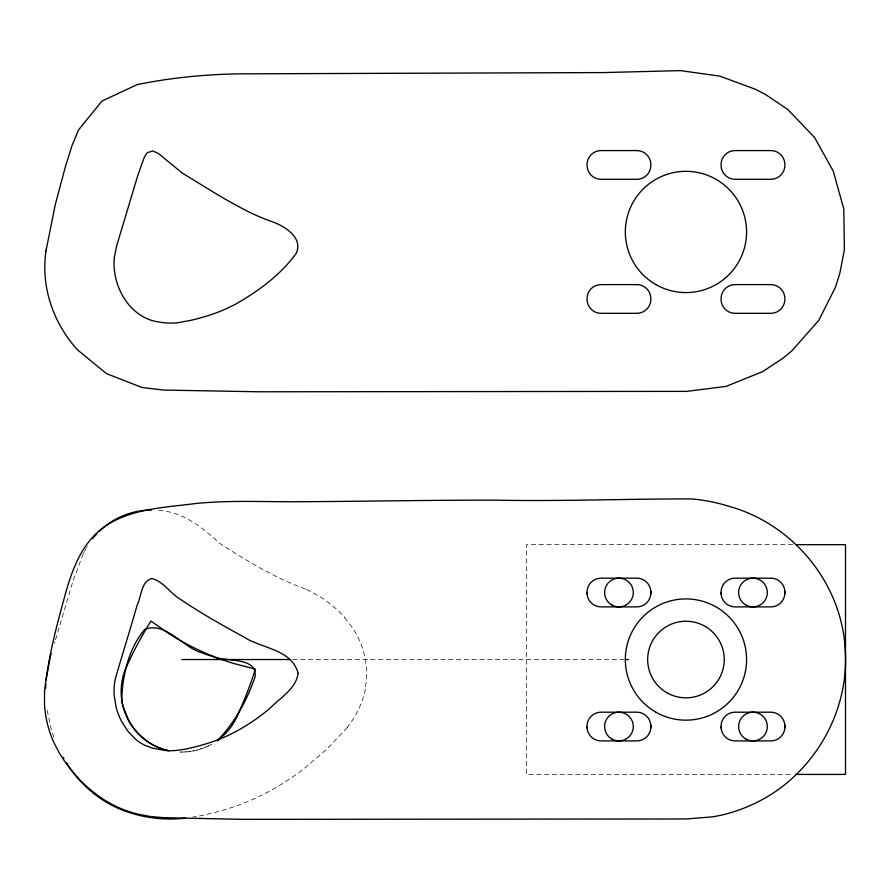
<?xml version="1.0" encoding="UTF-8"?>
<svg xmlns="http://www.w3.org/2000/svg" width="890" height="890" viewBox="0 0 890 890"><rect width="100%" height="100%" fill="white"/><g stroke="black" fill="none" stroke-linecap="round" stroke-linejoin="round"><path stroke-width="0.67" stroke-dasharray="4.45 3.34" d="M55.525 639.743L73.058 580.792L83.159 554.025M54.435 643.248L54.791 642.091M83.471 553.369L84.194 551.945M84.561 551.233L85.473 549.542M85.663 549.208L86.03 548.552M86.697 547.406L87.298 546.427M347.322 727.497L327.142 748.868L304.291 768.459A275.043 275.043 0 0 1 286.135 781.253C267.367 793.535 246.83 803.103 225.326 809.5A284.533 284.533 0 0 1 196.412 816.642M208.527 745.909L198.882 749.536A65.893 65.893 0 0 1 186.032 751.872L180.848 752.072A58.128 58.128 0 0 1 178.278 752.006M792.779 544.658L526.402 544.658L526.402 774.411L792.779 774.411M292.766 659.535L625.737 659.535M158.698 510.393C182.928 511.817 202.186 527.358 219.296 542.956A89.445 89.445 0 0 0 220.854 544.135C248.054 561.601 275.945 578.533 306.494 589.469M344.686 617.66L352.863 628.34A84.583 84.583 0 0 1 360.205 642.102L361.562 645.584A81.713 81.713 0 0 1 365.935 683.887A82.659 82.659 0 0 1 365.1 689.105M53.934 737.287L52.009 731.702M51.431 729.822L46.781 708.496M211.876 744.073A60.631 60.631 0 0 1 179.713 752.039M196.367 816.43A133.344 133.344 0 0 1 192.718 817.109M306.427 589.614A113.308 113.308 0 0 1 344.819 617.549M365.378 689.16A92.393 92.393 0 0 1 347.233 727.419"/><path stroke-width="1.33" d="M45.646 688.215L45.802 684.121M46.08 680.049L50.229 656.887M50.519 655.874L51.186 653.594M92.705 538.695L93.294 537.961M94.207 536.87L97.043 533.666M99.046 531.63C112.83 517.924 132.121 509.959 151.567 510.059M795.56 544.658L845.5 544.658L845.5 774.411L795.56 774.411M181.783 659.535L289.995 659.535M625.737 659.535L628.518 659.535M143.49 738.455L137.85 733.048A66.717 66.717 0 0 1 128.627 720.31L122.965 706.248A46.736 46.736 0 0 1 121.763 699.162C122.52 674.909 128.85 648.042 144.825 629.352C166.063 621.265 182.528 647.564 201.897 652.759A82.214 82.214 0 0 0 211.965 656.208C223.201 662.327 257.833 655.885 255.074 676.789C247.186 700.163 234.393 723.359 217.082 740.803A60.631 60.631 0 0 0 236.862 716.784A390.532 390.532 0 0 0 255.374 669.091L234.103 663.595A260.514 260.514 0 0 1 168.866 633.602L150.933 621.064A390.532 390.532 0 0 0 126.769 666.143M69.32 767.013C83.56 788.262 104.864 804.749 129.273 812.57A133.344 133.344 0 0 0 185.365 818.155M68.23 765.389L66.505 762.719M63.312 757.423L63.935 758.491M168.21 750.693A58.128 58.128 0 0 1 143.446 738.511M169.144 750.748A60.631 60.631 0 0 1 126.703 666.109M721.056 592.84A14.04 14.04 0 0 0 735.096 606.891L770.829 606.891A14.04 14.04 0 0 0 784.869 592.84M721.089 593.897A22.573 22.573 0 0 1 721.089 591.16A14.04 14.04 0 0 1 735.096 578.166L770.829 578.166A14.04 14.04 0 0 1 784.869 592.206M784.835 591.16A22.573 22.573 0 0 1 784.835 593.897M587.033 592.84A14.04 14.04 0 0 0 601.073 606.891L636.806 606.891A14.04 14.04 0 0 0 650.846 592.84M587.066 593.897A22.573 22.573 0 0 1 587.066 591.16A14.04 14.04 0 0 1 601.073 578.166L636.806 578.166A14.04 14.04 0 0 1 650.846 592.206M650.812 591.16A22.573 22.573 0 0 1 650.812 593.897M721.056 726.863A14.04 14.04 0 0 0 735.096 740.903L770.829 740.903A14.04 14.04 0 0 0 784.869 726.863M721.089 727.92A22.573 22.573 0 0 1 721.089 725.183A14.04 14.04 0 0 1 735.096 712.189L770.829 712.189A14.04 14.04 0 0 1 784.869 726.229M784.835 725.183A22.573 22.573 0 0 1 784.835 727.92M587.033 726.863A14.04 14.04 0 0 0 601.073 740.903L636.806 740.903A14.04 14.04 0 0 0 650.846 726.863M587.066 727.92A22.573 22.573 0 0 1 587.066 725.183A14.04 14.04 0 0 1 601.073 712.189L636.806 712.189A14.04 14.04 0 0 1 650.846 726.229M650.812 725.183A22.573 22.573 0 0 1 650.812 727.92M44.544 691.319L44.5 703.957A106.311 106.311 0 0 0 52.799 740.002C63.446 764.143 81.468 784.824 103.429 799.342A114.855 114.855 0 0 0 137.861 814.116L150.399 816.508L163.46 817.654L242.67 819.356L686.613 818.967L712.534 816.842A151.645 151.645 0 0 0 749.057 805.995C809.778 780.352 849.972 715.104 845.177 649.322C841.74 583.273 793.246 524.421 729.845 506.577A179.98 179.98 0 0 0 692.131 498.934C626.805 498.767 561.368 501.459 495.964 500.158C430.749 500.035 365.545 501.393 300.33 501.715C265.554 502.016 230.688 500.047 196.011 503.473C166.096 507.4 134.034 508.29 107.657 524.577C81.491 540.931 71.345 571.525 63.802 599.749C55.469 629.797 47.893 660.258 44.544 691.319M46.002 250.78C40.662 286.669 53.255 323.259 77.541 349.881L106.5 373.644L142 387.473L163.46 390.065L258.745 391.789L686.613 391.378L726.029 386.405L762.619 371.642L782.755 358.37L791.711 351.049L818.711 320.433L835.41 287.348L839.804 273.363L844.388 249.834L843.809 208.994L833.251 171.125L814.573 137.516L787.884 109.57L765.834 94.707L755.654 89.356L719.843 76.128L680.494 70.621L603.353 72.579L248.355 73.814C211.119 73.759 173.873 77.163 137.36 84.561L102.038 100.993L78.431 130.085L71.879 145.971L65.471 166.452L55.313 204.455L46.002 250.78M114.321 257.555C111.562 285.623 129.161 317.797 158.843 322.013A66.082 66.082 0 0 0 177.455 322.759L189.336 320.656A212.999 212.999 0 0 0 213.567 313.792A156.151 156.151 0 0 0 235.505 304.191C258.523 291.141 280.751 274.743 296.348 253.149C303.001 237.997 285.746 226.906 273.719 222.278C262.305 218.261 251.169 213.433 240.556 207.626A732.17 732.17 0 0 1 219.04 195.578L182.339 173.116L158.32 153.403L152.802 150.989L147.184 152.668L144.347 157.141L137.828 175.297L116.679 245.796L114.321 257.555M298.139 673.363C295.947 689.016 280.094 697.816 269.881 708.362A206.981 206.981 0 0 1 241.657 728.309A156.773 156.773 0 0 1 213.567 741.392A213.956 213.956 0 0 1 183.485 749.458L175.775 750.493A65.86 65.86 0 0 1 164.261 750.37L152.791 748.223L145.504 745.575A44.767 44.767 0 0 1 135.881 739.601L127.815 731.191L121.485 721.2A66.338 66.338 0 0 1 116 706.716L114.165 695.19A60.487 60.487 0 0 1 115.066 679.96C122.075 654.951 130.129 630.198 137.116 605.167C141.521 596.578 140.976 581.604 151.645 578.478C163.371 581.259 170.035 593.163 180.136 599.115C200.361 612.876 221.732 624.902 243.192 636.617C261.182 648.61 291.909 648.988 298.139 673.363M636.806 150.577L601.073 150.577A14.04 14.04 0 0 0 587.033 164.617L587.033 165.251A14.04 14.04 0 0 0 601.073 179.302L636.806 179.302A14.04 14.04 0 0 0 650.846 165.251L650.846 164.617A14.04 14.04 0 0 0 636.806 150.577M770.829 150.577L735.096 150.577A14.04 14.04 0 0 0 721.056 164.617L721.056 165.251A14.04 14.04 0 0 0 735.096 179.302L770.829 179.302A14.04 14.04 0 0 0 784.869 165.251L784.869 164.617A14.04 14.04 0 0 0 770.829 150.577M636.806 284.6L601.073 284.6A14.04 14.04 0 0 0 587.033 298.639L587.033 299.274A14.04 14.04 0 0 0 601.073 313.313L636.806 313.313A14.04 14.04 0 0 0 650.846 299.274L650.846 298.639A14.04 14.04 0 0 0 636.806 284.6M770.829 284.6L735.096 284.6A14.04 14.04 0 0 0 721.056 298.639L721.056 299.274A14.04 14.04 0 0 0 735.096 313.313L770.829 313.313A14.04 14.04 0 0 0 784.869 299.274L784.869 298.639A14.04 14.04 0 0 0 770.829 284.6M611.764 738.978A14.362 14.362 0 0 0 633.302 726.552A14.362 14.362 0 0 0 611.764 714.114A14.362 14.362 0 0 0 611.764 738.978M611.764 604.966A14.362 14.362 0 0 0 633.302 592.529A14.362 14.362 0 0 0 611.764 580.091A14.362 14.362 0 0 0 611.764 604.966M745.787 604.966A14.362 14.362 0 0 0 767.325 592.529A14.362 14.362 0 0 0 745.787 580.091A14.362 14.362 0 0 0 745.787 604.966M745.787 738.978A14.362 14.362 0 0 0 767.325 726.552A14.362 14.362 0 0 0 745.787 714.114A14.362 14.362 0 0 0 745.787 738.978M655.641 712.044A60.631 60.631 0 0 0 746.577 659.535A60.631 60.631 0 0 0 655.641 607.036A60.631 60.631 0 0 0 655.641 712.044M666.81 692.698A38.292 38.292 0 0 0 724.249 659.535A38.292 38.292 0 0 0 666.81 626.371A38.292 38.292 0 0 0 666.81 692.698M655.641 284.455A60.631 60.631 0 0 0 746.577 231.945A60.631 60.631 0 0 0 655.641 179.446A60.631 60.631 0 0 0 655.641 284.455"/></g></svg>
